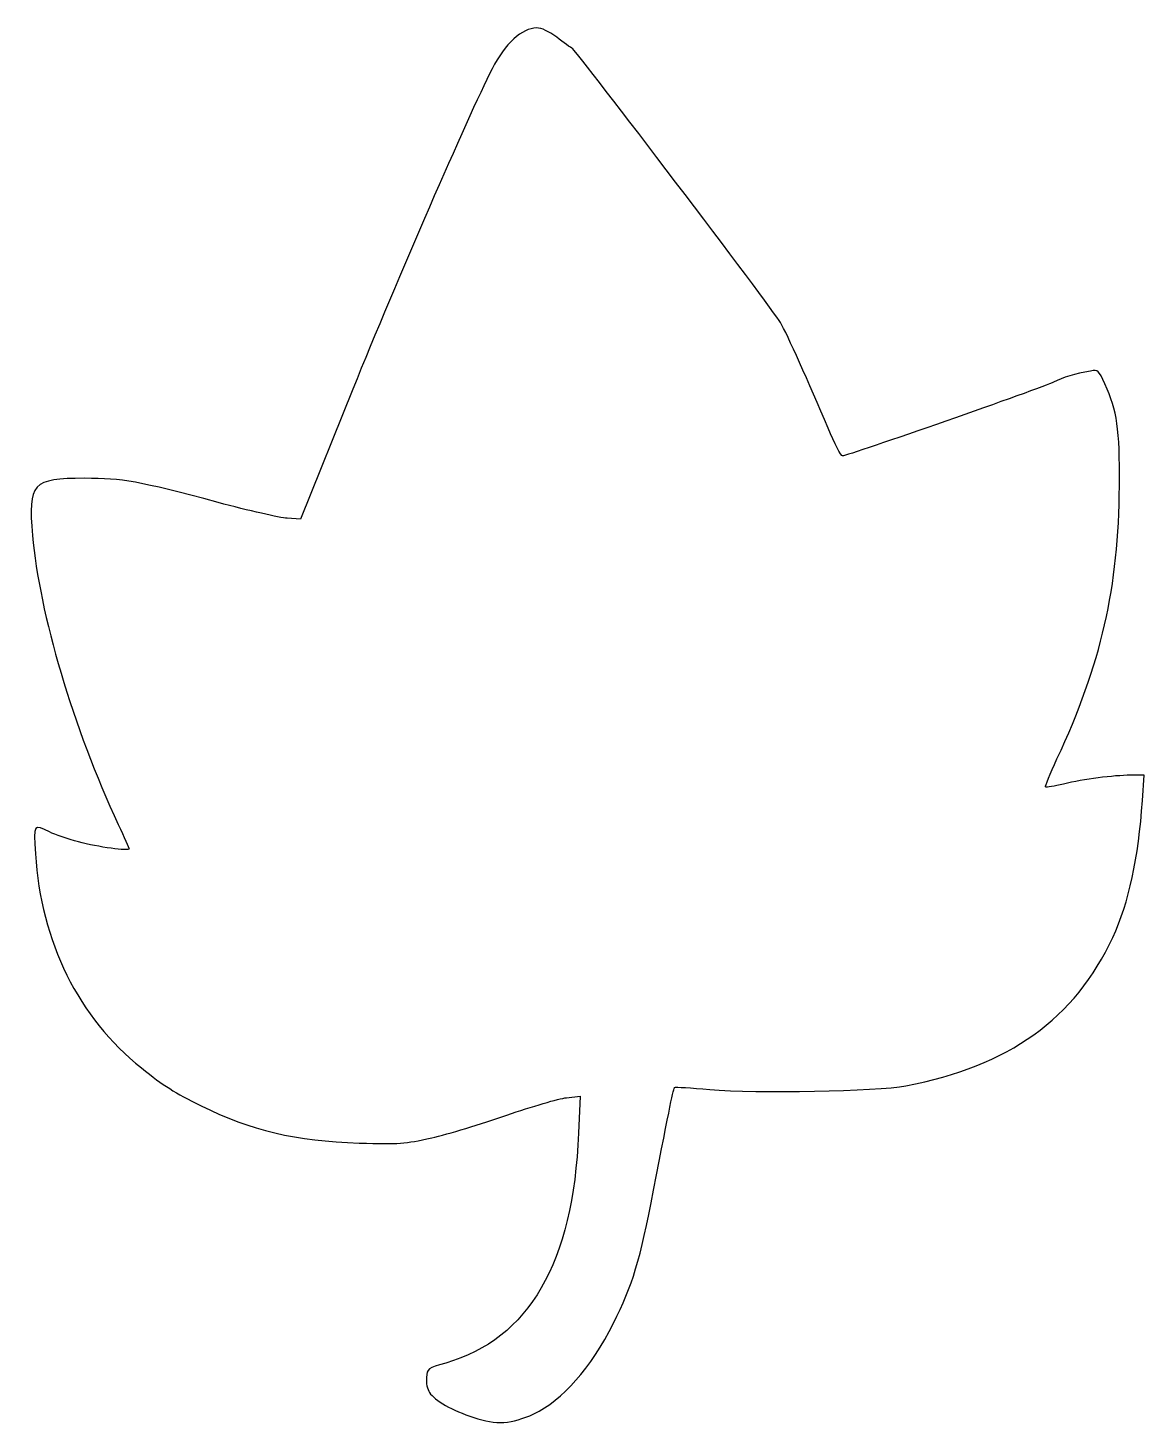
# Model space of a CAD drawing. Header units: centimetres. Extents: x -9 to 2.9, y -9.4 to 5.6.
import ezdxf

# ---------------------------------------------------------------- set-up
doc = ezdxf.new("R2010")
doc.units = ezdxf.units.CM
doc.header["$MEASUREMENT"] = 0
doc.layers.add('Layer 1', color=7, linetype='Continuous')

msp = doc.modelspace()

# ---------------------------------------------------------------- linework, layer by layer
at = {"layer": 'Layer 1'}
msp.add_open_spline([(-4.23306, -9.30183), (-4.46298, -9.22547), (-4.64994, -9.11972), (-4.70583, -9.03442), (-4.70583, -9.03442), (-4.72987, -8.99773), (-4.74357, -8.93082), (-4.7387, -8.87379), (-4.7387, -8.87379), (-4.73041, -8.77646), (-4.72954, -8.77581), (-4.53193, -8.71857), (-4.53193, -8.71857), (-3.64211, -8.46084), (-3.17176, -7.64711), (-3.11179, -6.26164), (-3.11179, -6.26164), (-3.11179, -6.26164), (-3.09456, -5.86356), (-3.09456, -5.86356), (-3.09456, -5.86356), (-3.09456, -5.86356), (-3.24208, -5.8809), (-3.24208, -5.8809), (-3.24208, -5.8809), (-3.32322, -5.89044), (-3.61012, -5.97487), (-3.87965, -6.06854), (-3.87965, -6.06854), (-4.14917, -6.1622), (-4.51037, -6.27065), (-4.68232, -6.30954), (-4.68232, -6.30954), (-4.97611, -6.37598), (-5.02287, -6.37936), (-5.45798, -6.36572), (-5.45798, -6.36572), (-6.13514, -6.34448), (-6.61967, -6.23047), (-7.14598, -5.96853), (-7.14598, -5.96853), (-7.44038, -5.82201), (-7.5398, -5.75907), (-7.78666, -5.5629), (-7.78666, -5.5629), (-8.45806, -5.02936), (-8.86304, -4.2109), (-8.92006, -3.27233), (-8.92006, -3.27233), (-8.93938, -2.9543), (-8.93825, -2.95257), (-8.76785, -3.0395), (-8.76785, -3.0395), (-8.71222, -3.06788), (-8.57279, -3.11598), (-8.45802, -3.14637), (-8.45802, -3.14637), (-8.2535, -3.20054), (-7.9186, -3.24655), (-7.9186, -3.22049), (-7.9186, -3.22049), (-7.9186, -3.21323), (-7.9708, -3.09543), (-8.03459, -2.95869), (-8.03459, -2.95869), (-8.51468, -1.92972), (-8.87897, -0.70158), (-8.95135, 0.13202), (-8.95135, 0.13202), (-8.99987, 0.69073), (-8.95251, 0.74266), (-8.39485, 0.74228), (-8.39485, 0.74228), (-7.97881, 0.74199), (-7.83038, 0.7151), (-6.9661, 0.48348), (-6.9661, 0.48348), (-6.63868, 0.39573), (-6.30635, 0.31994), (-6.22758, 0.31505), (-6.22758, 0.31505), (-6.22758, 0.31505), (-6.08438, 0.30616), (-6.08438, 0.30616), (-6.08438, 0.30616), (-6.08438, 0.30616), (-5.52553, 1.69522), (-5.52553, 1.69522), (-5.52553, 1.69522), (-5.05991, 2.85258), (-4.30556, 4.58739), (-4.03604, 5.12066), (-4.03604, 5.12066), (-3.90004, 5.38976), (-3.71648, 5.55814), (-3.55912, 5.55814), (-3.55912, 5.55814), (-3.50776, 5.55814), (-3.431, 5.52246), (-3.34568, 5.45892), (-3.34568, 5.45892), (-3.2724, 5.40435), (-3.19539, 5.3478), (-3.17454, 5.33324), (-3.17454, 5.33324), (-3.1193, 5.29468), (-1.03443, 2.5504), (-0.95341, 2.4096), (-0.95341, 2.4096), (-0.88023, 2.28242), (-0.64769, 1.76577), (-0.44433, 1.2785), (-0.44433, 1.2785), (-0.376, 1.11479), (-0.30633, 0.98086), (-0.2895, 0.98087), (-0.2895, 0.98087), (-0.23872, 0.98091), (1.857, 1.71347), (1.96729, 1.76974), (1.96729, 1.76974), (2.06748, 1.82085), (2.19772, 1.86022), (2.36403, 1.88966), (2.36403, 1.88966), (2.44364, 1.90376), (2.44974, 1.8982), (2.51537, 1.75195), (2.51537, 1.75195), (2.6505, 1.45085), (2.67453, 1.28279), (2.67103, 0.66335), (2.67103, 0.66335), (2.6649, -0.42301), (2.47715, -1.24548), (2.004, -2.25875), (2.004, -2.25875), (1.93026, -2.41667), (1.87555, -2.5515), (1.88243, -2.55838), (1.88243, -2.55838), (1.88931, -2.56526), (1.97587, -2.55136), (2.07478, -2.52749), (2.07478, -2.52749), (2.29345, -2.47473), (2.60198, -2.4342), (2.79326, -2.43309), (2.79326, -2.43309), (2.79326, -2.43309), (2.93503, -2.43228), (2.93503, -2.43228), (2.93503, -2.43228), (2.93503, -2.43228), (2.91701, -2.70348), (2.91701, -2.70348), (2.91701, -2.70348), (2.87612, -3.31929), (2.77406, -3.79098), (2.60037, -4.1669), (2.60037, -4.1669), (2.19986, -5.03376), (1.4856, -5.54662), (0.38932, -5.75452), (0.38932, -5.75452), (0.07938, -5.81329), (-1.2114, -5.83677), (-1.70906, -5.79269), (-1.70906, -5.79269), (-1.91001, -5.77488), (-2.07903, -5.76493), (-2.08465, -5.77056), (-2.08465, -5.77056), (-2.09685, -5.78275), (-2.13139, -5.95208), (-2.30916, -6.87121), (-2.30916, -6.87121), (-2.45466, -7.62346), (-2.53371, -7.88531), (-2.73778, -8.2909), (-2.73778, -8.2909), (-2.98069, -8.77368), (-3.28308, -9.11754), (-3.59177, -9.26199), (-3.59177, -9.26199), (-3.82512, -9.37119), (-3.99283, -9.38161), (-4.23306, -9.30183)], degree=3, knots=[0, 0, 0, 0, 0.02083333, 0.02083333, 0.02083333, 0.02083333, 0.04166667, 0.04166667, 0.04166667, 0.04166667, 0.0625, 0.0625, 0.0625, 0.0625, 0.08333333, 0.08333333, 0.08333333, 0.08333333, 0.10416667, 0.10416667, 0.10416667, 0.10416667, 0.125, 0.125, 0.125, 0.125, 0.14583333, 0.14583333, 0.14583333, 0.14583333, 0.16666667, 0.16666667, 0.16666667, 0.16666667, 0.1875, 0.1875, 0.1875, 0.1875, 0.20833333, 0.20833333, 0.20833333, 0.20833333, 0.22916667, 0.22916667, 0.22916667, 0.22916667, 0.25, 0.25, 0.25, 0.25, 0.27083333, 0.27083333, 0.27083333, 0.27083333, 0.29166667, 0.29166667, 0.29166667, 0.29166667, 0.3125, 0.3125, 0.3125, 0.3125, 0.33333333, 0.33333333, 0.33333333, 0.33333333, 0.35416667, 0.35416667, 0.35416667, 0.35416667, 0.375, 0.375, 0.375, 0.375, 0.39583333, 0.39583333, 0.39583333, 0.39583333, 0.41666667, 0.41666667, 0.41666667, 0.41666667, 0.4375, 0.4375, 0.4375, 0.4375, 0.45833333, 0.45833333, 0.45833333, 0.45833333, 0.47916667, 0.47916667, 0.47916667, 0.47916667, 0.5, 0.5, 0.5, 0.5, 0.52083333, 0.52083333, 0.52083333, 0.52083333, 0.54166667, 0.54166667, 0.54166667, 0.54166667, 0.5625, 0.5625, 0.5625, 0.5625, 0.58333333, 0.58333333, 0.58333333, 0.58333333, 0.60416667, 0.60416667, 0.60416667, 0.60416667, 0.625, 0.625, 0.625, 0.625, 0.64583333, 0.64583333, 0.64583333, 0.64583333, 0.66666667, 0.66666667, 0.66666667, 0.66666667, 0.6875, 0.6875, 0.6875, 0.6875, 0.70833333, 0.70833333, 0.70833333, 0.70833333, 0.72916667, 0.72916667, 0.72916667, 0.72916667, 0.75, 0.75, 0.75, 0.75, 0.77083333, 0.77083333, 0.77083333, 0.77083333, 0.79166667, 0.79166667, 0.79166667, 0.79166667, 0.8125, 0.8125, 0.8125, 0.8125, 0.83333333, 0.83333333, 0.83333333, 0.83333333, 0.85416667, 0.85416667, 0.85416667, 0.85416667, 0.875, 0.875, 0.875, 0.875, 0.89583333, 0.89583333, 0.89583333, 0.89583333, 0.91666667, 0.91666667, 0.91666667, 0.91666667, 0.9375, 0.9375, 0.9375, 0.9375, 0.95833333, 0.95833333, 0.95833333, 0.95833333, 1, 1, 1, 1], dxfattribs=at)

doc.saveas('drawing.dxf')
